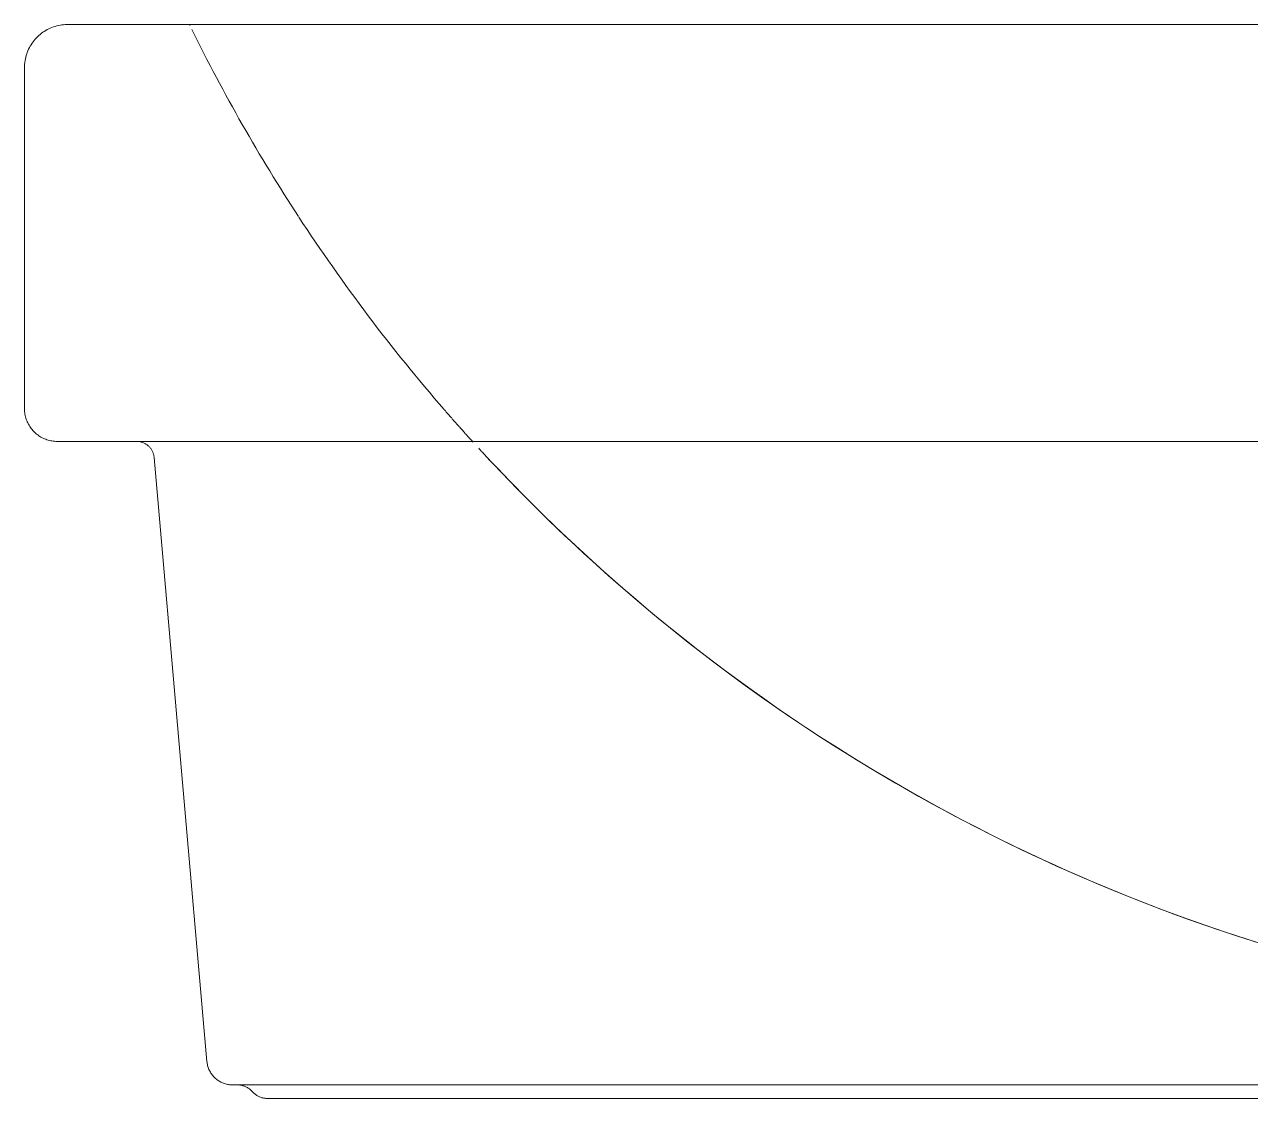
# Model space of a CAD drawing. Header units: metres. Extents: x -0.9 to 62, y -37.3 to 60.
# Drawn here: x 24.4383 to 24.581, y 0.675 to 0.8 of the extents above; entities that cross this region are included whole.
import ezdxf

# ---------------------------------------------------------------- set-up
doc = ezdxf.new("R2010")
doc.units = ezdxf.units.M
doc.layers.add('P-SANR-FIXT', color=7, linetype='Continuous', lineweight=5)

# ---------------------------------------------------------------- blocks, each defined once
blk = doc.blocks.new('USO_ESG_Cuba lavatório retângular - Uso geral-3263039-DD')
at = {"layer": 'P-SANR-FIXT', "color": 254, "true_color": 0xdfdfdf}
for p, q in [((42.78627869270866, 0.7999999999999957), (42.78630024613125, 0.7999999999999957)), ((42.78265451265496, 0.7984446072255477), (42.78279515916193, 0.7985867804544925)), ((42.78193959681028, 0.7974844006892136), (42.7820424171536, 0.7976559309895994)), ((42.78180230308237, 0.7533598109371855), (42.78172789340438, 0.7534925894142995)), ((42.8025243407503, 0.6792995956716357), (42.80252340102324, 0.6793101227760935)), ((42.8029866682271, 0.6779533304863228), (42.80292399079721, 0.6780553775160727)), ((42.80335828779747, 0.6774850310309203), (42.80327658612813, 0.6775725918310962)), ((42.80738933193314, 0.6761623462002626), (42.80731025042749, 0.6762142787808402)), ((42.80746627343269, 0.6761072927434527), (42.80738933193314, 0.6761623462002626)), ((42.80790703776601, 0.676576923076921), (42.80768758205924, 0.676576923076921)), ((42.80781470337675, 0.675788461538458), (42.80775023301801, 0.6758577035076976)), ((42.80837110280996, 0.676576923076921), (42.80813499957968, 0.676576923076921)), ((42.81322406347361, 0.676576923076921), (42.95733120958562, 0.676576923076921))]:
    blk.add_line(p, q, dxfattribs=at)
at = {"layer": 'P-SANR-FIXT', "color": 253, "true_color": 0xa6a6a6}
for p, q in [((42.78630024613125, 0.7999999999999957), (42.78636487191816, 0.7999999999999957)), ((42.79975137809114, 0.7999999999999957), (42.80048132883658, 0.7999999999999957)), ((42.80052939028907, 0.7999017859103283), (42.80048132883658, 0.800000000000002)), ((42.80048132883658, 0.8000000000000033), (42.80052939028907, 0.7999017859103296)), ((42.80048132883658, 0.8000000000000004), (43.17326067448492, 0.8000000000000004)), ((43.17326067448492, 0.8000000000000004), (42.80048132883658, 0.8000000000000004)), ((42.78508411756448, 0.7514807692307655), (42.7849319411582, 0.7514838131647595)), ((42.79458083696903, 0.751465123354029), (42.79449915283735, 0.7514736104455535)), ((42.79637326606905, 0.7496064869715251), (42.79636447381669, 0.7496881388201984)), ((42.80794819278692, 0.6756508686668979), (42.80788093391323, 0.6757174052836576)), ((42.80816516006502, 0.6754681196496162), (42.80809041962912, 0.6755261260691056)), ((42.81322406347361, 0.676576923076921), (42.81291542985594, 0.676576923076921))]:
    blk.add_line(p, q, dxfattribs=at)
at = {"layer": 'P-SANR-FIXT', "color": 7, "true_color": 0xf3f3f3}
for p, q in [((42.81293315809666, 0.7999999999999957), (42.81322406347361, 0.7999999999999957)), ((42.7814220028344, 0.7961885131321309), (42.78147341551711, 0.7963817782428151)), ((42.78127891448796, 0.7552451102743726), (42.78127869270867, 0.7552861940865724)), ((42.78143846019747, 0.7541951209013016), (42.78139774504429, 0.7543417810542536)), ((42.78246247877355, 0.7525278851149152), (42.7823542728657, 0.7526349290576164)), ((42.80267433860682, 0.6785985895086156), (42.802637714486, 0.6787126102535337)), ((42.80391570982366, 0.6770342653686765), (42.80381553645746, 0.6770998957976138)), ((42.80813499957968, 0.676576923076921), (42.80790703776601, 0.676576923076921)), ((42.80824216035463, 0.6754131484493459), (42.80816516006502, 0.6754681196496162))]:
    blk.add_line(p, q, dxfattribs=at)
at = {"layer": 'P-SANR-FIXT'}
for p, q in [((43.15938120958561, 0.7999999999999957), (42.81322406347361, 0.7999999999999957)), ((42.78127869270867, 0.7949999999999958), (42.78127869270867, 0.7552861940865724)), ((42.81322406347361, 0.7514807692307655), (43.15938120958561, 0.7514807692307655)), ((42.79637326606905, 0.7496064869715251), (42.80252340102324, 0.6793101227760935)), ((42.81322406347361, 0.676576923076921), (43.15938120958561, 0.676576923076921)), ((42.81322406347361, 0.674999999999997), (43.15938120958561, 0.674999999999997))]:
    blk.add_line(p, q, dxfattribs=at)
at = {"layer": 'P-SANR-FIXT', "color": 7, "true_color": 0xfafafa}
blk.add_line((42.79924188327136, 0.7514807692307655), (42.79905094578285, 0.7514807692307655), dxfattribs=at)
at = {"layer": 'P-SANR-FIXT', "color": 253, "true_color": 0xa6a6a6, "flags": 128}
for points in [[(42.78279515916193, 0.7985867804544925), (42.78294137857946, 0.7987232155998497), (42.78309293698767, 0.7988536943944907), (42.78324959192545, 0.7989780081001766), (42.7834110927783, 0.7990959578415001), (42.78357718117933, 0.7992073549240355), (42.7837475914225, 0.7993120211362114), (42.7839220508878, 0.7994097890344201), (42.78410028047728, 0.7995005022108786)], [(42.78465471128647, 0.7997289199972437), (42.78484511666051, 0.7997900793014423), (42.78503781545041, 0.7998435755005877), (42.78523249937921, 0.7998893230121724), (42.78542885699416, 0.7999272486499384), (42.78562657416497, 0.799957291740955), (42.78582533458634, 0.7999794042226844), (42.786024820284, 0.799993550719874)], [(42.78636487191816, 0.7999999999999957), (42.78647246668189, 0.7999999999999957), (42.78662285829379, 0.7999999999999957)], [(42.78662285829379, 0.7999999999999957), (42.78681580615935, 0.7999999999999957), (42.78705100160315, 0.7999999999999957), (42.78732806836266, 0.7999999999999957)], [(42.78732806836266, 0.7999999999999957), (42.78764656319016, 0.7999999999999957), (42.78800597656187, 0.7999999999999957)], [(42.78808369029273, 0.7999999999999957), (42.78840573349307, 0.7999999999999957), (42.78884519445795, 0.7999999999999957)], [(42.78884519445795, 0.7999999999999957), (42.7893236564127, 0.7999999999999957), (42.78984035392026, 0.7999999999999957)], [(42.78988868787678, 0.7999999999999957), (42.79039446037486, 0.7999999999999957), (42.79098508932435, 0.7999999999999957)], [(42.79098508932435, 0.7999999999999957), (42.79161129588843, 0.7999999999999957), (42.79227207827016, 0.7999999999999957), (42.7929663793587, 0.7999999999999957), (42.79369308842042, 0.7999999999999957), (42.79445104287583, 0.7999999999999957), (42.7952390301595, 0.7999999999999957), (42.79605578965987, 0.7999999999999957), (42.79690001473598, 0.7999999999999957), (42.79777035480779, 0.7999999999999957), (42.79866541751684, 0.7999999999999957), (42.79958377095375, 0.7999999999999957)], [(42.7820424171536, 0.7976559309895994), (42.78215201463411, 0.7978232123669696), (42.78226821391925, 0.7979859772068079), (42.78239082911491, 0.7981439651200881), (42.78251966406296, 0.7982969233598531), (42.78265451265496, 0.7984446072255477)], [(42.78147341551711, 0.7963817782428151), (42.78153251561826, 0.7965728328030757), (42.78159920859028, 0.7967613711663704), (42.78167338773865, 0.7969470917115384), (42.78175493439257, 0.7971296973253251), (42.78184371809477, 0.797308895877703), (42.78193959681028, 0.7974844006892136)], [(42.78127869270867, 0.7949999999999947), (42.78128269217536, 0.7951999466709283), (42.78129468417715, 0.7953995734698411), (42.78131464952939, 0.7955985610364388), (42.78134255629178, 0.7957965910330657), (42.78137835981946, 0.7959933466539694), (42.7814220028344, 0.7961885131321309)], [(42.78131119732277, 0.7547898764635529), (42.78129436784524, 0.7549411500331195), (42.78128360115884, 0.7550929755995652), (42.78127891448796, 0.7552451102743726)], [(42.78139774504429, 0.7543417810542536), (42.78136292730075, 0.7544899520665942), (42.78133406266782, 0.7546393968963099), (42.78131119732277, 0.7547898764635529)], [(42.78172789340438, 0.7534925894142995), (42.78165885296909, 0.7536282372762716), (42.78159529222647, 0.7537665375154635), (42.78153731286015, 0.7539072688809917), (42.78148500762475, 0.7540502062326953), (42.78143846019747, 0.7541951209013016)], [(42.7823542728657, 0.7526349290576164), (42.78225043412703, 0.752746214458789), (42.78215112867737, 0.7528615632855337), (42.78205651538427, 0.7529807910043329), (42.78196674560879, 0.7531037068762708), (42.78188196296345, 0.7532301142621727), (42.78180230308237, 0.7533598109371855)], [(42.78346323693705, 0.7518432296190223), (42.78332685161197, 0.751910801560453), (42.78319327753757, 0.7519837734098808), (42.78306272840385, 0.7520620284279126), (42.78293541306157, 0.752145441423212), (42.78281153518814, 0.7522338789527816), (42.78269129296172, 0.7523271995354407), (42.78257487874421, 0.7524252538781617), (42.78246247877355, 0.7525278851149152)], [(42.78520003037637, 0.7514807692307655), (42.78512041404323, 0.7514807692307655), (42.78508575755404, 0.7514807692307655), (42.78508411756448, 0.7514807692307655)], [(42.78596447295492, 0.7514807692307655), (42.78570700645462, 0.7514807692307655), (42.78549356137555, 0.7514807692307655), (42.78532447918433, 0.7514807692307655), (42.78520003037637, 0.7514807692307655)], [(42.78789528571798, 0.7514807692307655), (42.78742527358344, 0.7514807692307655), (42.78699653400929, 0.7514807692307655), (42.78660975288737, 0.7514807692307655), (42.78626554898497, 0.7514807692307655)], [(42.78885415545518, 0.7514807692307655), (42.78840581849372, 0.7514807692307655), (42.78789528571798, 0.7514807692307655)], [(42.79303770187811, 0.7514807692307655), (42.79226984635602, 0.7514807692307655), (42.79153551311132, 0.7514807692307655), (42.79083587692056, 0.7514807692307655), (42.79017205705239, 0.7514807692307655), (42.78954511547701, 0.7514807692307655), (42.78895605516717, 0.7514807692307655)], [(42.7955298617897, 0.7514807692307655), (42.79466901447103, 0.7514807692307655), (42.79383785127256, 0.7514807692307655), (42.79332611689904, 0.7514807692307655)], [(42.79449915283735, 0.7514736104455535), (42.7944171946511, 0.7514788242542698), (42.79433509352592, 0.751480756439196), (42.79432784590614, 0.7514807692307665)], [(42.79586159997485, 0.7507925873913365), (42.79580578563473, 0.7508528292997508), (42.7957476069063, 0.7509107910427651), (42.79568715686315, 0.7509663798939518)], [(42.81322406347361, 0.7514807692307655), (42.81209876577266, 0.7514807692307655), (42.81097526830798, 0.7514807692307655), (42.81007114854708, 0.7514807692307655)], [(42.79631863033237, 0.7499300739522647), (42.79629694175486, 0.7500092821191341), (42.79627210304405, 0.7500875596161448), (42.79624415393656, 0.7501647812159994), (42.79621313914502, 0.7502408233806103)], [(42.802637714486, 0.6787126102535337), (42.80260567927424, 0.6788280043682247), (42.80257828422105, 0.6789445872467196), (42.80255557315267, 0.6790621723812847), (42.80253758240197, 0.6791805716607862), (42.8025243407503, 0.6792995956716357)], [(42.80292399079721, 0.6780553775160727), (42.80286544429536, 0.6781598493477742), (42.80281112238346, 0.6782665788487799), (42.80276111196498, 0.6783753952746574), (42.80271549304592, 0.6784861245423376), (42.80267433860682, 0.6785985895086156)], [(42.80327658612813, 0.6775725918310962), (42.80319845130953, 0.6776633497873289), (42.8031240083407, 0.6777571597062497), (42.80305337631449, 0.6778538715120007), (42.8029866682271, 0.6779533304863228)], [(42.80381553645746, 0.6770998957976138), (42.80371806773643, 0.6771694795954271), (42.80362345958972, 0.6772429054428805), (42.8035318633702, 0.6773200558742828), (42.80344342561226, 0.6774008074654033), (42.80335828779747, 0.6774850310309203)], [(42.80467871268566, 0.6766935292377717), (42.80456430318755, 0.6767289202428367), (42.80445140046756, 0.6767688580985274), (42.80434018514597, 0.6768132789127929), (42.80423083514356, 0.6768621116218067), (42.804123525397, 0.6769152781036528), (42.804018427579, 0.6769726933032993), (42.80391570982366, 0.6770342653686765)], [(42.80768758205924, 0.676576923076921), (42.80747698354168, 0.676576923076921), (42.80727557912603, 0.676576923076921), (42.80708369101639, 0.676576923076921), (42.80690162619282, 0.676576923076921), (42.80672967592017, 0.676576923076921), (42.80656811528222, 0.676576923076921), (42.80641720274151, 0.676576923076921), (42.80627717972592, 0.676576923076921), (42.8061482702424, 0.676576923076921), (42.80603068051863, 0.676576923076921), (42.80592459867309, 0.676576923076921), (42.80583019441409, 0.676576923076921), (42.80574761876831, 0.676576923076921)], [(42.8063373246688, 0.6765596087833311), (42.80624319839056, 0.6765691545261532), (42.80614876567541, 0.6765749285862036), (42.80605417759554, 0.6765769217262175), (42.80605164977911, 0.6765769230769199)], [(42.80706144690766, 0.676350546207628), (42.80697510168208, 0.6763892163444141), (42.80688727913045, 0.6764244026611349)], [(42.80775023301801, 0.6758577035076976), (42.80768304528844, 0.6759243119640264), (42.80761324767406, 0.675988180348124), (42.80754095183617, 0.6760492064841992), (42.80746627343269, 0.6761072927434527)], [(42.80809041962912, 0.6755261260691056), (42.80801805861569, 0.6755870749099138), (42.80794819278692, 0.6756508686668979)], [(42.80857024631663, 0.6752252989504574), (42.80848547161686, 0.675267300471115), (42.80840244434064, 0.6753126584788358), (42.80832129731392, 0.6753613004104845), (42.80824216035463, 0.6754131484493459)], [(42.81291542985594, 0.676576923076921), (42.81260728998621, 0.676576923076921), (42.81230013682249, 0.676576923076921), (42.81199446174432, 0.676576923076921), (42.81169075376661, 0.676576923076921), (42.81138949875735, 0.676576923076921), (42.81109117866028, 0.676576923076921), (42.81079627072392, 0.676576923076921), (42.81050524673806, 0.676576923076921), (42.81021857227899, 0.676576923076921), (42.8099367059647, 0.676576923076921), (42.80966009872115, 0.676576923076921), (42.80938919306094, 0.676576923076921), (42.80912442237533, 0.676576923076921), (42.80886621024092, 0.676576923076921), (42.80861496974207, 0.676576923076921), (42.80837110280996, 0.676576923076921)], [(42.81221638607617, 0.674999999999997), (42.8120770573792, 0.674999999999997), (42.81193956364732, 0.674999999999997), (42.81180412484114, 0.674999999999997), (42.81167095763387, 0.674999999999997), (42.81154027506464, 0.674999999999997), (42.81141228619766, 0.674999999999997), (42.81128719578784, 0.674999999999997), (42.81116520395314, 0.674999999999997), (42.81104650585447, 0.674999999999997), (42.81093129138348, 0.674999999999997), (42.81081974485872, 0.674999999999997), (42.81071204473085, 0.674999999999997), (42.81060836329711, 0.674999999999997), (42.81050886642566, 0.674999999999997), (42.81041371329028, 0.674999999999997), (42.81032305611568, 0.674999999999997), (42.81023703993401, 0.674999999999997), (42.81015580235281, 0.674999999999997), (42.81007947333486, 0.674999999999997)]]:
    blk.add_lwpolyline(points, dxfattribs=at)
at = {"layer": 'P-SANR-FIXT', "flags": 128}
for points in [[(42.78410028047728, 0.7995005022108786), (42.78428199506164, 0.7995840155438546), (42.78446690393628, 0.7996601954298319), (42.78465471128647, 0.7997289199972437)], [(42.81322406347361, 0.7999999999999957), (42.81214653603731, 0.7999999999999957), (42.81107073241505, 0.7999999999999957), (42.80999837366312, 0.7999999999999957), (42.80893117532678, 0.7999999999999957), (42.80787084469571, 0.7999999999999957), (42.80681907807273, 0.7999999999999957), (42.80577755806006, 0.7999999999999957), (42.80474795086756, 0.7999999999999957), (42.80373190364708, 0.7999999999999957), (42.80273104185743, 0.7999999999999957), (42.80174696666399, 0.7999999999999957), (42.80078125237712, 0.7999999999999957), (42.79983544393368, 0.7999999999999957), (42.79891105442541, 0.7999999999999957), (42.79800956267835, 0.7999999999999957), (42.79713241088697, 0.7999999999999957), (42.79628100230703, 0.7999999999999957), (42.79545669901062, 0.7999999999999957), (42.79466081970718, 0.7999999999999957), (42.79389463763383, 0.7999999999999957), (42.79315937851843, 0.7999999999999957), (42.79245621861872, 0.7999999999999957), (42.79178628284055, 0.7999999999999957), (42.79115064293823, 0.7999999999999957), (42.79055031580002, 0.7999999999999957), (42.78998626182128, 0.7999999999999957), (42.78945938336805, 0.7999999999999957), (42.78897052333348, 0.7999999999999957), (42.7885204637893, 0.7999999999999957), (42.7881099247348, 0.7999999999999957), (42.78773956294489, 0.7999999999999957), (42.78740997091942, 0.7999999999999957), (42.78712167593532, 0.7999999999999957), (42.78687513920308, 0.7999999999999957), (42.78667075512886, 0.7999999999999957), (42.78650885068359, 0.7999999999999957), (42.78638968487984, 0.7999999999999957), (42.78631344835748, 0.7999999999999957), (42.78628026307868, 0.7999999999999957), (42.78627869270866, 0.7999999999999957)], [(42.7849319411582, 0.7514838131647595), (42.78478000820171, 0.751492940097098), (42.78462856175531, 0.7515081354266344), (42.78447784410104, 0.7515293748440847), (42.78432809635498, 0.7515566243709092), (42.78417955808158, 0.7515898404136823), (42.78403246691038, 0.7516289698338157), (42.7838870581559, 0.7516739500325899), (42.7837435644411, 0.7517247090512782), (42.78360221532534, 0.7517811656862801), (42.78346323693705, 0.7518432296190223)], [(42.78508411756447, 0.7514807692307655), (42.78510662651977, 0.7514807692307655), (42.78517411737612, 0.7514807692307655), (42.78528648216255, 0.7514807692307655), (42.7854435411194, 0.7514807692307655), (42.78564504298581, 0.7514807692307655), (42.78589066540179, 0.7514807692307655), (42.78618001542387, 0.7514807692307655), (42.78651263015373, 0.7514807692307655), (42.78688797747878, 0.7514807692307655), (42.78730545692335, 0.7514807692307655), (42.7877644006094, 0.7514807692307655), (42.78826407432492, 0.7514807692307655), (42.78880367869856, 0.7514807692307655), (42.78938235047845, 0.7514807692307655), (42.78999916391317, 0.7514807692307655), (42.79065313223279, 0.7514807692307655), (42.79134320922754, 0.7514807692307655), (42.79206829092141, 0.7514807692307655), (42.79282721733837, 0.7514807692307655), (42.79361877435804, 0.7514807692307655), (42.79444169565807, 0.7514807692307655), (42.79529466473992, 0.7514807692307655), (42.796176317035, 0.7514807692307655), (42.79708524208772, 0.7514807692307655), (42.7980199858119, 0.7514807692307655), (42.79897905281697, 0.7514807692307655), (42.79996090880032, 0.7514807692307655), (42.80096398300182, 0.7514807692307655), (42.80198667071674, 0.7514807692307655), (42.80302733586288, 0.7514807692307655), (42.80408431359802, 0.7514807692307655), (42.80515591298325, 0.7514807692307655), (42.80624041968814, 0.7514807692307655), (42.80733609873333, 0.7514807692307655), (42.80844119726607, 0.7514807692307655), (42.80955394736446, 0.7514807692307655), (42.81067256886569, 0.7514807692307655), (42.81179527221402, 0.7514807692307655), (42.81292026132357, 0.7514807692307655), (42.81322406347361, 0.7514807692307655)], [(42.79568715686315, 0.7509663798939518), (42.79562453221245, 0.7510195069230111), (42.79555983314026, 0.7510700871380283), (42.79549316315131, 0.7511180396214484), (42.79542462890335, 0.7511632876595291), (42.79535434003657, 0.7512057588650599), (42.79528240899815, 0.7512453852931725), (42.7952089508624, 0.7512821035500367), (42.79513408314669, 0.751315854894271), (42.79505792562339, 0.7513465853309281), (42.79498060012828, 0.7513742456978632), (42.79490223036566, 0.7513987917443898), (42.79482294171043, 0.7514201842020697), (42.79474286100753, 0.7514383888475336), (42.794662116369, 0.7514533765572325), (42.79458083696903, 0.751465123354029)], [(42.79621313914502, 0.7502408233806103), (42.79617910828647, 0.7503155644587373), (42.79614211580302, 0.7503888848805979), (42.79610222087477, 0.7504606673491596), (42.79605948732507, 0.7505307970277829), (42.79601398351851, 0.7505991617239453), (42.79596578225145, 0.7506656520687152), (42.79591496063566, 0.7507301616917231), (42.79586159997485, 0.7507925873913365)], [(42.79636447381669, 0.7496881388201984), (42.79635242339414, 0.7497693737597825), (42.79633713407948, 0.7498500618317061), (42.79631863033237, 0.7499300739522647)], [(42.80550616509007, 0.676576923076921), (42.80538643071556, 0.6765793180837543), (42.80526688789051, 0.6765864992727518), (42.80514772785793, 0.6765984551555468), (42.80502914124845, 0.6766151666052741), (42.80491131777538, 0.6766366068871807), (42.8047944459311, 0.6766627417013901), (42.80467871268566, 0.6766935292377717)], [(42.80550616509007, 0.676576923076921), (42.80551233858559, 0.676576923076921), (42.80553084919583, 0.676576923076921), (42.80556166730779, 0.676576923076921), (42.80560474361906, 0.676576923076921), (42.80566000921673, 0.676576923076921), (42.80572737568763, 0.676576923076921), (42.80580673525978, 0.676576923076921), (42.8058979609748, 0.676576923076921), (42.80600090689099, 0.676576923076921), (42.80611540831686, 0.676576923076921), (42.80624128207455, 0.676576923076921), (42.80637832679289, 0.676576923076921), (42.80652632322958, 0.676576923076921), (42.80668503462188, 0.676576923076921), (42.80685420706543, 0.676576923076921), (42.80703356992039, 0.676576923076921), (42.80722283624448, 0.676576923076921), (42.80742170325194, 0.676576923076921), (42.80762985279799, 0.676576923076921), (42.80784695188775, 0.676576923076921), (42.80807265320897, 0.676576923076921), (42.80830659568774, 0.676576923076921), (42.80854840506593, 0.676576923076921), (42.80879769450017, 0.676576923076921), (42.80905406518053, 0.676576923076921), (42.80931710696861, 0.676576923076921), (42.80958639905364, 0.676576923076921), (42.80986151062577, 0.676576923076921), (42.81014200156513, 0.676576923076921), (42.81042742314607, 0.676576923076921), (42.81071731875497, 0.676576923076921), (42.81101122462066, 0.676576923076921), (42.81130867055647, 0.676576923076921), (42.81160918071236, 0.676576923076921), (42.81191227433617, 0.676576923076921), (42.81221746654277, 0.676576923076921), (42.81252426908973, 0.676576923076921), (42.81283219115841, 0.676576923076921), (42.81314074013922, 0.676576923076921), (42.81322406347361, 0.676576923076921)], [(42.80574761876831, 0.676576923076921), (42.80567700383916, 0.676576923076921), (42.80561846259548, 0.676576923076921), (42.80557208869075, 0.676576923076921), (42.80553795631336, 0.676576923076921), (42.8055161200678, 0.676576923076921), (42.80550661488742, 0.676576923076921)], [(42.80688727913045, 0.6764244026611349), (42.80679811975011, 0.6764560488671879), (42.80670776617706, 0.6764841043353953), (42.80661636295773, 0.6765085241829939), (42.80652405631778, 0.6765292693434348), (42.80643099392815, 0.6765463066288884), (42.8063373246688, 0.6765596087833311)], [(42.80731025042749, 0.6762142787808402), (42.8072291554293, 0.6762630074041349), (42.80714617667326, 0.6763084541147444), (42.80706144690766, 0.676350546207628)], [(42.8095777569744, 0.674999999999997), (42.80948316681852, 0.6750018920553954), (42.80938872798674, 0.6750075651947047), (42.80929459156099, 0.6750170103421127), (42.80920090813952, 0.6750302123873974), (42.80910782759577, 0.6750471502101028), (42.8090154988388, 0.6750677967133274), (42.8089240695749, 0.6750921188670693), (42.8088336860714, 0.6751200777610713), (42.80874449292261, 0.6751516286670668)], [(42.80957775697438, 0.674999999999997), (42.80958067363067, 0.674999999999997), (42.80958941893349, 0.674999999999997), (42.80960397889222, 0.674999999999997), (42.80962433021403, 0.674999999999997), (42.80965044034117, 0.674999999999997), (42.80968226750297, 0.674999999999997), (42.80971976078279, 0.674999999999997), (42.80976286019936, 0.674999999999997), (42.80981149680284, 0.674999999999997), (42.809865592785, 0.674999999999997), (42.80992506160383, 0.674999999999997), (42.80998980812191, 0.674999999999997), (42.8100597287586, 0.674999999999997), (42.81013471165583, 0.674999999999997), (42.81021463685693, 0.674999999999997), (42.81029937649864, 0.674999999999997), (42.81038879501561, 0.674999999999997), (42.8104827493573, 0.674999999999997), (42.81058108921678, 0.674999999999997), (42.81068365727127, 0.674999999999997), (42.81079028943376, 0.674999999999997), (42.81090081511554, 0.674999999999997), (42.81101505749908, 0.674999999999997), (42.81113283382096, 0.674999999999997), (42.81125395566418, 0.674999999999997), (42.81137822925962, 0.674999999999997), (42.81150545579606, 0.674999999999997), (42.81163543173816, 0.674999999999997), (42.81176794915214, 0.674999999999997), (42.81190279603842, 0.674999999999997), (42.81203975667074, 0.674999999999997), (42.81217861194131, 0.674999999999997), (42.81231913971131, 0.674999999999997), (42.81246111516629, 0.674999999999997), (42.8126043111758, 0.674999999999997), (42.81274849865679, 0.674999999999997), (42.81289344694004, 0.674999999999997), (42.81303892413921, 0.674999999999997), (42.81318469752181, 0.674999999999997), (42.81322406347361, 0.674999999999997)], [(42.81007947333486, 0.674999999999997), (42.81000817499033, 0.674999999999997), (42.80994202138135, 0.674999999999997), (42.80988111833959, 0.674999999999997), (42.80982556329692, 0.674999999999997), (42.80977544512956, 0.674999999999997), (42.80973084401588, 0.674999999999997), (42.80969183130816, 0.674999999999997), (42.80965846941839, 0.674999999999997), (42.8096308117185, 0.674999999999997), (42.8096089024549, 0.674999999999997), (42.80959277667773, 0.674999999999997), (42.8095824601848, 0.674999999999997), (42.80957796948029, 0.674999999999997)], [(42.81322406347361, 0.674999999999997), (42.81307825010447, 0.674999999999997), (42.81293267000562, 0.674999999999997), (42.81278755607414, 0.674999999999997), (42.8126431404614, 0.674999999999997), (42.81249965420154, 0.674999999999997), (42.81235732684199, 0.674999999999997), (42.81221638607617, 0.674999999999997)]]:
    blk.add_lwpolyline(points, dxfattribs=at)
at = {"layer": 'P-SANR-FIXT', "color": 254, "true_color": 0xdfdfdf, "flags": 128}
for points in [[(42.786024820284, 0.799993550719874), (42.78622471212337, 0.7999997086011464), (42.78627869270866, 0.7999999999999957)], [(42.80052394594892, 0.7999999999999957), (42.80148443842291, 0.7999999999999957), (42.80246371179267, 0.7999999999999957), (42.80346019942969, 0.7999999999999957), (42.80447230716634, 0.7999999999999957), (42.80549841584614, 0.7999999999999957), (42.80648772078238, 0.7999999999999957)], [(42.80653688391408, 0.7999999999999957), (42.80758605004281, 0.7999999999999957), (42.8086442357903, 0.7999999999999957), (42.80970974828513, 0.7999999999999957), (42.81078088293457, 0.7999999999999957), (42.81185592615168, 0.7999999999999957), (42.81293315809666, 0.7999999999999957)], [(42.79733505481428, 0.7514807692307655), (42.7964190160565, 0.7514807692307655), (42.79576623482114, 0.7514807692307655)], [(42.79905094578285, 0.7514807692307655), (42.79827651259644, 0.7514807692307655), (42.79733505481428, 0.7514807692307655)], [(42.80594090954418, 0.7514807692307655), (42.80544743047134, 0.7514807692307655), (42.80437217747306, 0.7514807692307655), (42.80331108560407, 0.7514807692307655), (42.80226585238502, 0.7514807692307655), (42.80123814996609, 0.7514807692307655), (42.80022962245192, 0.7514807692307655), (42.79924188327136, 0.7514807692307655)], [(42.80985536843584, 0.7514807692307655), (42.80874085775714, 0.7514807692307655), (42.80763351925124, 0.7514807692307655), (42.80653512442349, 0.7514807692307655), (42.80599279407618, 0.7514807692307655)], [(42.80788093391323, 0.6757174052836576), (42.80781638959446, 0.6757865783157957), (42.80781470337675, 0.675788461538458)], [(42.80874449292261, 0.6751516286670668), (42.80865663281855, 0.6751867211103363), (42.80857024631663, 0.6752252989504574)]]:
    blk.add_lwpolyline(points, dxfattribs=at)
at = {"layer": 'P-SANR-FIXT', "color": 253, "true_color": 0xa6a6a6}
for radius, start, end in [(0.2074834206650608, 206.2328878959533, 213.16435535506), (0.2074834206650617, 206.2328878959531, 213.1643553550599), (0.2074834206650623, 213.1821168731968, 220.939588937797), (0.2074834206650588, 213.1821168731953, 220.9395889377963), (0.2074834206650621, 220.9581793919033, 221.316793473845), (0.2074834206650567, 220.9581793919023, 221.3167934738441), (0.2074834206650663, 221.335076016378, 221.6682921441229), (0.2074834206650582, 221.3350760163767, 221.6682921441216), (0.2074834206650674, 221.6847557606462, 221.9701308951273), (0.2074834206650558, 221.6847557606444, 221.9701308951254), (0.2074834206650586, 221.9832643488943, 222.2017399147915), (0.2074834206650571, 221.9832643488939, 222.2017399147911), (0.2074834206650622, 222.2102351645217, 222.3473354311765), (0.2074834206650559, 222.2102351645192, 222.3473354311754), (0.2074834206650612, 222.6126326044833, 222.751238917559), (0.2074834206650525, 222.6126326044819, 222.7512389175577), (0.2074834206650588, 222.7620825028127, 222.925173068176), (0.2074834206650535, 222.7620825028118, 222.925173068175), (0.2074834206650593, 222.937236077639, 316.8851896650911), (0.2074834206650496, 222.9372360776375, 227.3732665162921), (0.2074834206650563, 227.373266516293, 261.5238366663278)]:
    blk.add_arc((42.98687100166076, 0.8911496555965603), radius, start, end, dxfattribs=at)

msp = doc.modelspace()

# ---------------------------------------------------------------- block references
at = {"layer": 'P-SANR-FIXT', "color": 253, "true_color": 0xa6a6a6}
msp.add_blockref('USO_ESG_Cuba lavatório retângular - Uso geral-3263039-DD', (-18.34301804267776, 0), dxfattribs=at)

doc.saveas('drawing.dxf')
